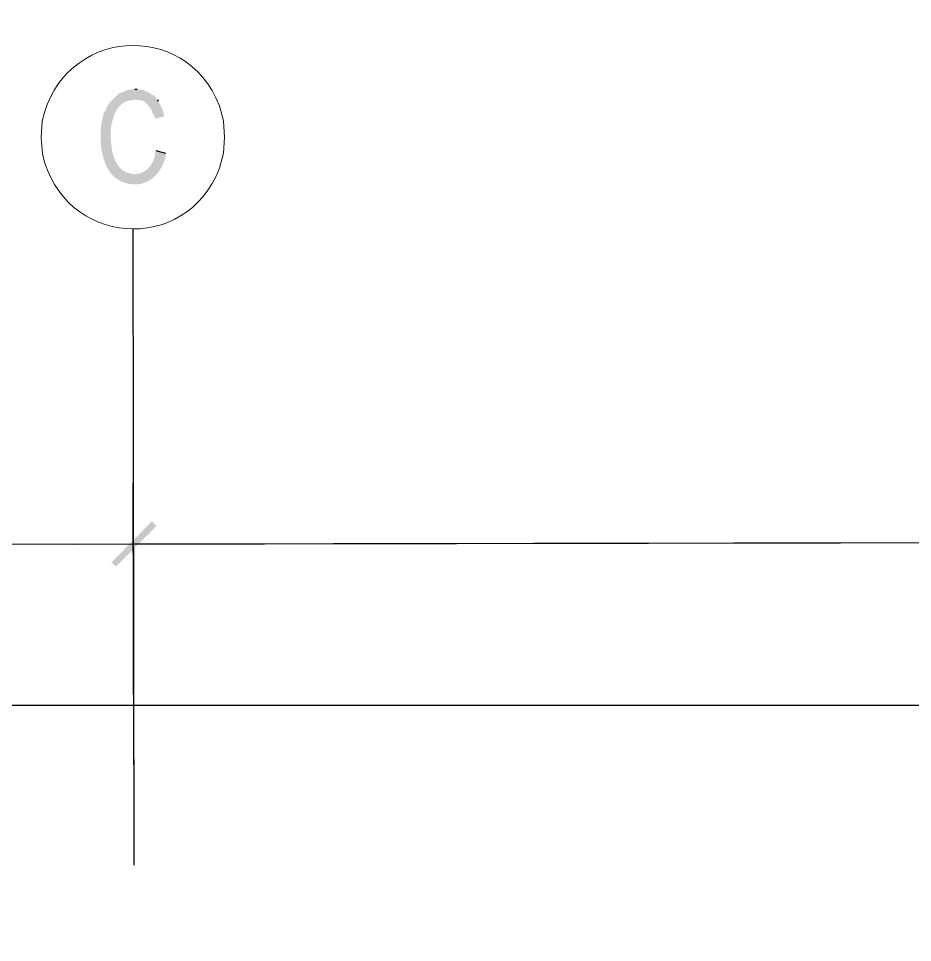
# Model space of a CAD drawing. Header units: inches. Extents: x 6322 to 85903, y -36042 to 7673.
# Drawn here: x 61507.6 to 61638.7, y 6002.9 to 6138.4 of the extents above; entities that cross this region are included whole.
import ezdxf

# ---------------------------------------------------------------- set-up
doc = ezdxf.new("R2010")
doc.units = ezdxf.units.IN
doc.header["$LTSCALE"] = 10
doc.linetypes.add('Amconstr', pattern=[9999, 9999, 0])
doc.layers.add('CABINET SECTION', color=7, linetype='Continuous')
doc.layers.add('FOOTPATH', color=1, linetype='Continuous')

# ---------------------------------------------------------------- blocks, each defined once
blk = doc.blocks.new('pdf plan')
at = {"true_color": 0x000007}
for points in [[(277.784, 466.708), (277.718, 466.708), (277.685, 466.691), (277.619, 466.691), (277.553, 466.675), (277.487, 466.642), (277.453, 466.625), (277.387, 466.608), (277.338, 466.592), (277.288, 466.542), (277.238, 466.509), (277.238, 466.509), (277.224, 466.493), (277.211, 466.478), (277.198, 466.464), (277.186, 466.45), (277.174, 466.438), (277.162, 466.425), (277.152, 466.414), (277.141, 466.403), (277.131, 466.392), (277.121, 466.381), (277.111, 466.371), (277.102, 466.36), (277.093, 466.35), (277.084, 466.34), (277.075, 466.329), (277.066, 466.318), (277.057, 466.307), (277.048, 466.295), (277.039, 466.283), (277.029, 466.27), (277.02, 466.257), (277.01, 466.243), (277.001, 466.228), (276.99, 466.211), (276.99, 466.211), (276.941, 466.079), (276.924, 466.079), (276.891, 466.013), (276.891, 466.013), (276.873, 465.949), (276.857, 465.883), (276.843, 465.814), (276.831, 465.742), (276.821, 465.668), (276.813, 465.593), (276.807, 465.516), (276.804, 465.438), (276.802, 465.36), (276.803, 465.281), (276.807, 465.201), (276.813, 465.122), (276.821, 465.043), (276.832, 464.965), (276.846, 464.888), (276.863, 464.812), (276.883, 464.738), (276.905, 464.666), (276.931, 464.597), (276.959, 464.529), (276.991, 464.465), (277.026, 464.404), (277.064, 464.347), (277.106, 464.293), (277.106, 464.293), (277.156, 464.243), (277.768, 464.276), (277.751, 464.276), (277.685, 464.293), (277.685, 464.293), (277.625, 464.304), (277.569, 464.32), (277.518, 464.34), (277.47, 464.366), (277.426, 464.395), (277.385, 464.428), (277.348, 464.465), (277.314, 464.505), (277.283, 464.548), (277.255, 464.594), (277.23, 464.642), (277.207, 464.692), (277.187, 464.744), (277.17, 464.797), (277.154, 464.852), (277.141, 464.908), (277.13, 464.964), (277.12, 465.021), (277.112, 465.078), (277.105, 465.134), (277.1, 465.19), (277.095, 465.245), (277.092, 465.299), (277.09, 465.351), (277.09, 465.351), (277.09, 465.451), (277.09, 465.451), (277.092, 465.501), (277.097, 465.552), (277.102, 465.604), (277.11, 465.657), (277.119, 465.71), (277.13, 465.763), (277.142, 465.816), (277.157, 465.868), (277.174, 465.919), (277.192, 465.969), (277.213, 466.018), (277.236, 466.065), (277.262, 466.11), (277.29, 466.152), (277.32, 466.193), (277.353, 466.23), (277.389, 466.264), (277.427, 466.295), (277.468, 466.322), (277.512, 466.345), (277.559, 466.364), (277.609, 466.379), (277.662, 466.389), (277.718, 466.393), (277.718, 466.393), (277.784, 466.41), (278.429, 466.41), (278.38, 466.46), (278.347, 466.509), (278.297, 466.542), (278.247, 466.559), (278.198, 466.608), (278.099, 466.642), (278.049, 466.675), (277.983, 466.691), (277.917, 466.691), (277.85, 466.708)], [(278.429, 466.41), (277.784, 466.41), (277.817, 466.41), (277.867, 466.393), (277.933, 466.393), (277.999, 466.377), (278.049, 466.36), (278.099, 466.311), (278.148, 466.261), (278.165, 466.245), (278.214, 466.178), (278.247, 466.145), (278.297, 466.013), (278.347, 465.93), (278.363, 465.864), (278.628, 465.93), (278.611, 465.98), (278.611, 465.98), (278.607, 466), (278.603, 466.019), (278.599, 466.036), (278.595, 466.053), (278.59, 466.068), (278.586, 466.083), (278.581, 466.097), (278.577, 466.11), (278.572, 466.122), (278.568, 466.134), (278.563, 466.146), (278.558, 466.158), (278.552, 466.169), (278.547, 466.18), (278.541, 466.192), (278.535, 466.203), (278.529, 466.215), (278.523, 466.226), (278.516, 466.239), (278.509, 466.252), (278.502, 466.265), (278.495, 466.28), (278.487, 466.295), (278.479, 466.311), (278.479, 466.311), (278.446, 466.36)], [(278.38, 464.954), (278.363, 464.872), (278.363, 464.872), (278.358, 464.835), (278.351, 464.797), (278.342, 464.761), (278.331, 464.724), (278.318, 464.688), (278.303, 464.653), (278.286, 464.619), (278.268, 464.585), (278.247, 464.553), (278.226, 464.521), (278.202, 464.491), (278.177, 464.462), (278.15, 464.435), (278.122, 464.41), (278.093, 464.386), (278.062, 464.365), (278.029, 464.345), (277.996, 464.327), (277.961, 464.312), (277.924, 464.3), (277.887, 464.29), (277.848, 464.282), (277.809, 464.278), (277.768, 464.276), (277.768, 464.276), (277.156, 464.243), (277.189, 464.194), (277.189, 464.194), (277.266, 464.142), (277.343, 464.097), (277.42, 464.06), (277.498, 464.031), (277.575, 464.009), (277.651, 463.994), (277.727, 463.985), (277.802, 463.984), (277.876, 463.99), (277.948, 464.002), (278.018, 464.02), (278.086, 464.045), (278.152, 464.076), (278.216, 464.113), (278.277, 464.156), (278.334, 464.205), (278.389, 464.259), (278.44, 464.319), (278.488, 464.385), (278.531, 464.455), (278.57, 464.531), (278.605, 464.612), (278.636, 464.698), (278.661, 464.789), (278.661, 464.789), (278.661, 464.872)], [(277.09, 453.178), (277.222, 453.062), (278.247, 454.352)], [(278.247, 454.352), (277.222, 453.062), (277.09, 453.178)], [(277.222, 453.062), (278.247, 454.352), (278.38, 454.22)], [(278.38, 454.22), (278.247, 454.352), (277.222, 453.062)]]:
    blk.add_hatch(color=7, dxfattribs=at).paths.add_polyline_path(points)
at = {"color": 7, "linetype": 'Continuous', "lineweight": -2, "true_color": 0x000007}
for p, q in [((277.784, 466.708), (277.85, 466.708)), ((278.429, 466.41), (278.446, 466.36)), ((278.38, 464.954), (278.661, 464.872))]:
    blk.add_line(p, q, dxfattribs=at)
at = {"color": 7, "linetype": 'Continuous', "lineweight": 9, "true_color": 0x000007}
for points in [[(280.348, 465.335), (280.315, 465.798), (280.199, 466.228)], [(275.138, 465.798), (275.105, 465.335), (275.138, 464.872)], [(280.199, 464.442), (280.315, 464.872), (280.348, 465.335)]]:
    blk.add_lwpolyline(points, dxfattribs=at)
at = {"color": 7, "linetype": 'Continuous', "lineweight": -2, "true_color": 0x000007}
for points in [[(277.718, 462.705), (277.718, 444.528), (277.718, 444.528)], [(277.718, 447.389), (277.718, 455.444), (277.718, 455.444)], [(277.718, 447.389), (277.718, 455.444), (277.718, 455.444)], [(224.609, 453.707), (279.488, 453.707), (279.488, 453.707)], [(275.981, 453.707), (330.844, 453.707), (330.844, 453.707)]]:
    blk.add_lwpolyline(points, dxfattribs=at)
at = {"color": 7, "linetype": 'Continuous', "lineweight": 9, "true_color": 0x000007}
for points in [[(280.199, 466.228), (279.24, 468.726), (275.717, 468.461), (275.138, 465.798)], [(275.138, 464.872), (275.717, 462.209), (279.24, 461.944), (280.199, 464.442)]]:
    blk.add_open_spline(points, degree=3, dxfattribs=at)
at = {"layer": 'CABINET SECTION', "linetype": 'Amconstr', "lineweight": 25}
blk.add_line((277.718, 453.707), (329.108, 453.707), dxfattribs=at)

msp = doc.modelspace()

# ---------------------------------------------------------------- linework, layer by layer
at = {"layer": 'FOOTPATH'}
msp.add_lwpolyline([(60943.3098, 6037.65715), (63058.56644, 6037.65715), (63894.59773, 5201.62585), (63478.81895, 4785.84707), (62815.00886, 5449.65715), (61309.3098, 5449.65715), (61309.3098, 5350.45736), (60943.3098, 5350.45736)], close=True, dxfattribs=at)

# ---------------------------------------------------------------- block references
at = {"linetype": 'Amconstr', "lineweight": 25, "xscale": 5.131858713091743, "yscale": 5.131858713091743, "zscale": 5.131858713091743, "rotation": 0.100856521769071}
msp.add_blockref('pdf plan', (60103.28593, 3730.46186), dxfattribs=at)

doc.saveas('drawing.dxf')
